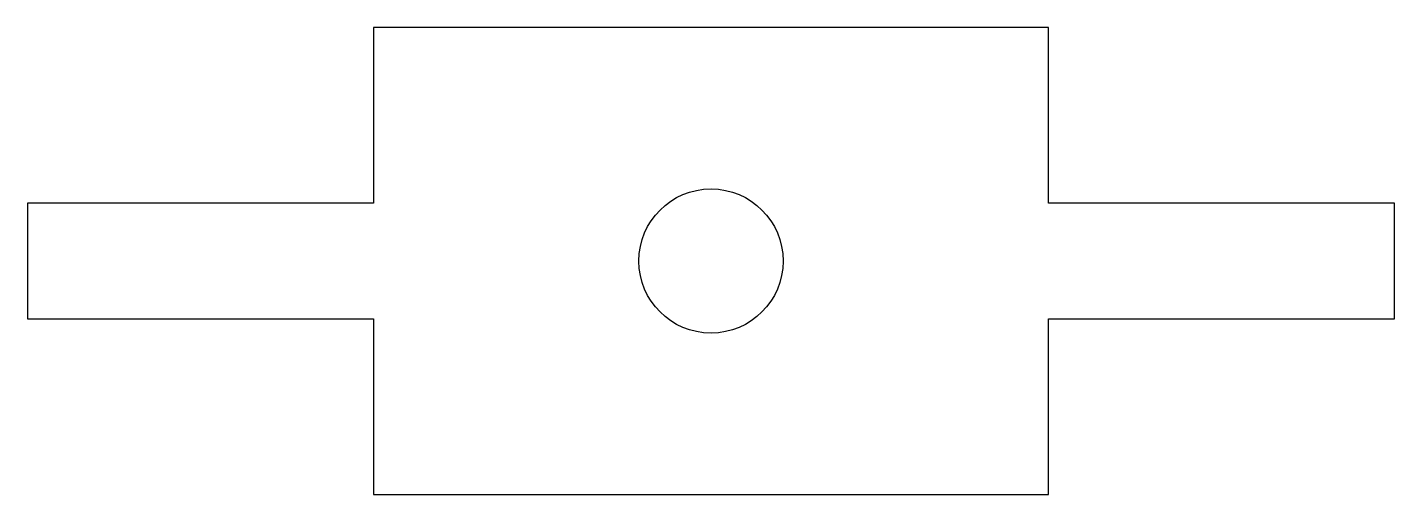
# Model space of a CAD drawing. Extents: x -11.8 to 11.8, y -4 to 4.
import ezdxf

# ---------------------------------------------------------------- set-up
doc = ezdxf.new("R2010")
doc.units = 0
doc.layers.get('0').update_dxf_attribs({"linetype": 'CONTINUOUS'})

msp = doc.modelspace()

# ---------------------------------------------------------------- linework, layer by layer
at = {"color": 7, "linetype": 'CONTINUOUS'}
for p, q in [((5.85, 4.05), (-5.85, 4.05)), ((-5.85, 4.05), (-5.85, 1)), ((5.85, 1), (5.85, 4.05)), ((-5.85, 1), (-11.85, 1)), ((-11.85, 1), (-11.85, -1)), ((11.85, 1), (5.85, 1)), ((11.85, -1), (11.85, 1)), ((-11.85, -1), (-5.85, -1)), ((-5.85, -1), (-5.85, -4.05)), ((5.85, -4.05), (5.85, -1)), ((5.85, -1), (11.85, -1)), ((-5.85, -4.05), (5.85, -4.05))]:
    msp.add_line(p, q, dxfattribs=at)
msp.add_circle((0, 0), 1.25, dxfattribs=at)

doc.saveas('drawing.dxf')
